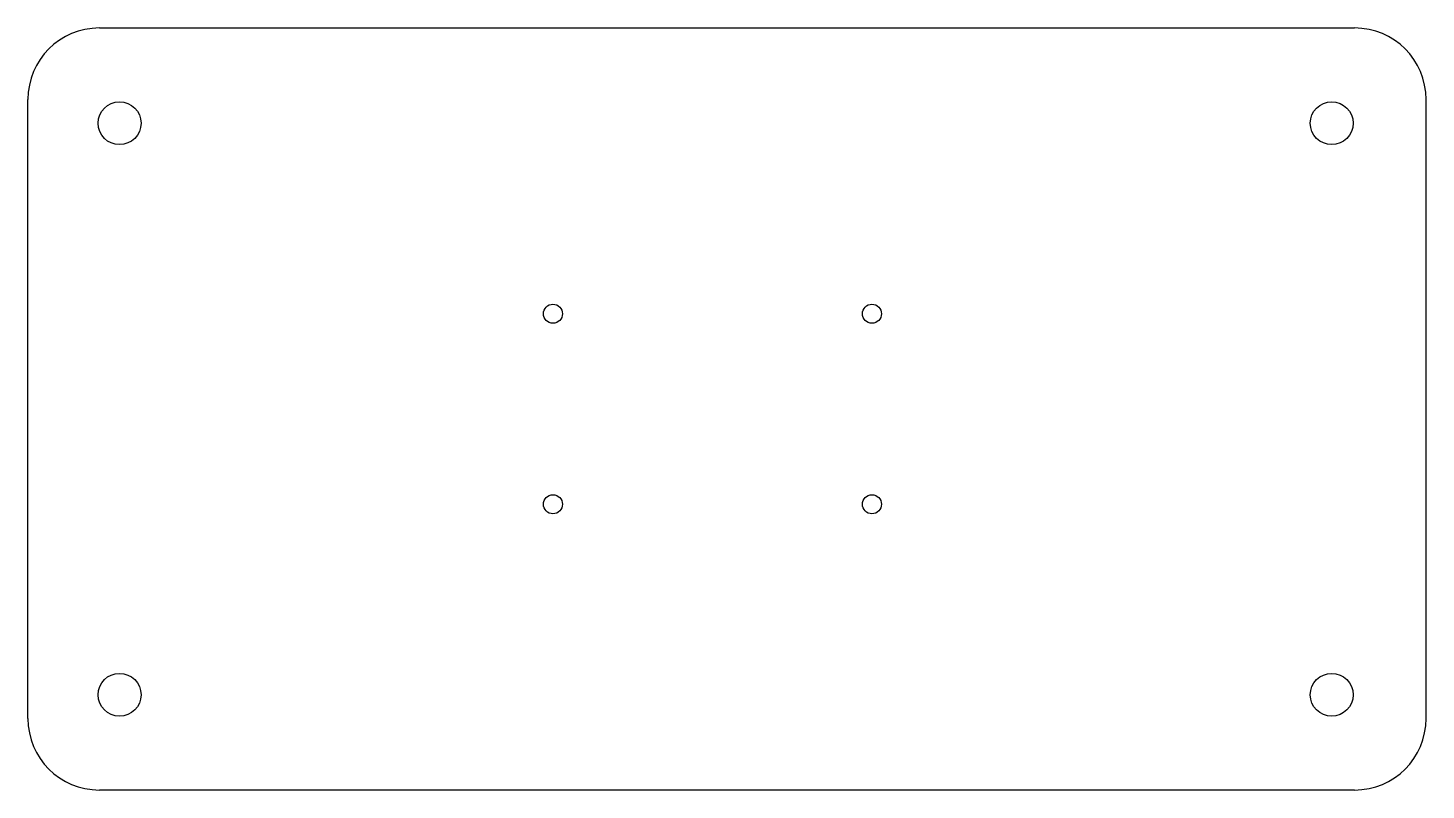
# Model space of a CAD drawing. Header units: millimetres. Extents: x 0 to 294, y -80 to 80.
import ezdxf

# ---------------------------------------------------------------- set-up
doc = ezdxf.new("R2010")
doc.units = ezdxf.units.MM

msp = doc.modelspace()

# ---------------------------------------------------------------- linework, layer by layer
at = {"color": 7, "linetype": 'Continuous', "lineweight": 25}
for p, q in [((15, 80), (278.66, 80)), ((0, -65), (0, 65)), ((293.66, -65), (293.66, 65)), ((278.66, -80), (15, -80))]:
    msp.add_line(p, q, dxfattribs=at)
for centre, radius in [((19.25, 60), 4.5), ((273.84, 60), 4.5), ((110.28, 20), 2), ((177.28, 20), 2), ((110.28, -20), 2), ((177.28, -20), 2), ((19.25, -60), 4.5), ((273.84, -60), 4.5)]:
    msp.add_circle(centre, radius, dxfattribs=at)
for centre, start, end in [((15, 65), 90, 180), ((278.66, 65), 0, 90), ((15, -65), 180, 270), ((278.66, -65), 270, 0)]:
    msp.add_arc(centre, 15, start, end, dxfattribs=at)

doc.saveas('drawing.dxf')
